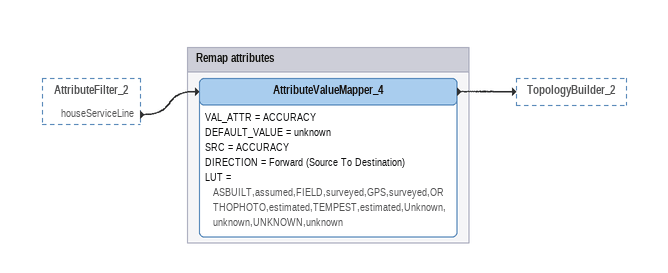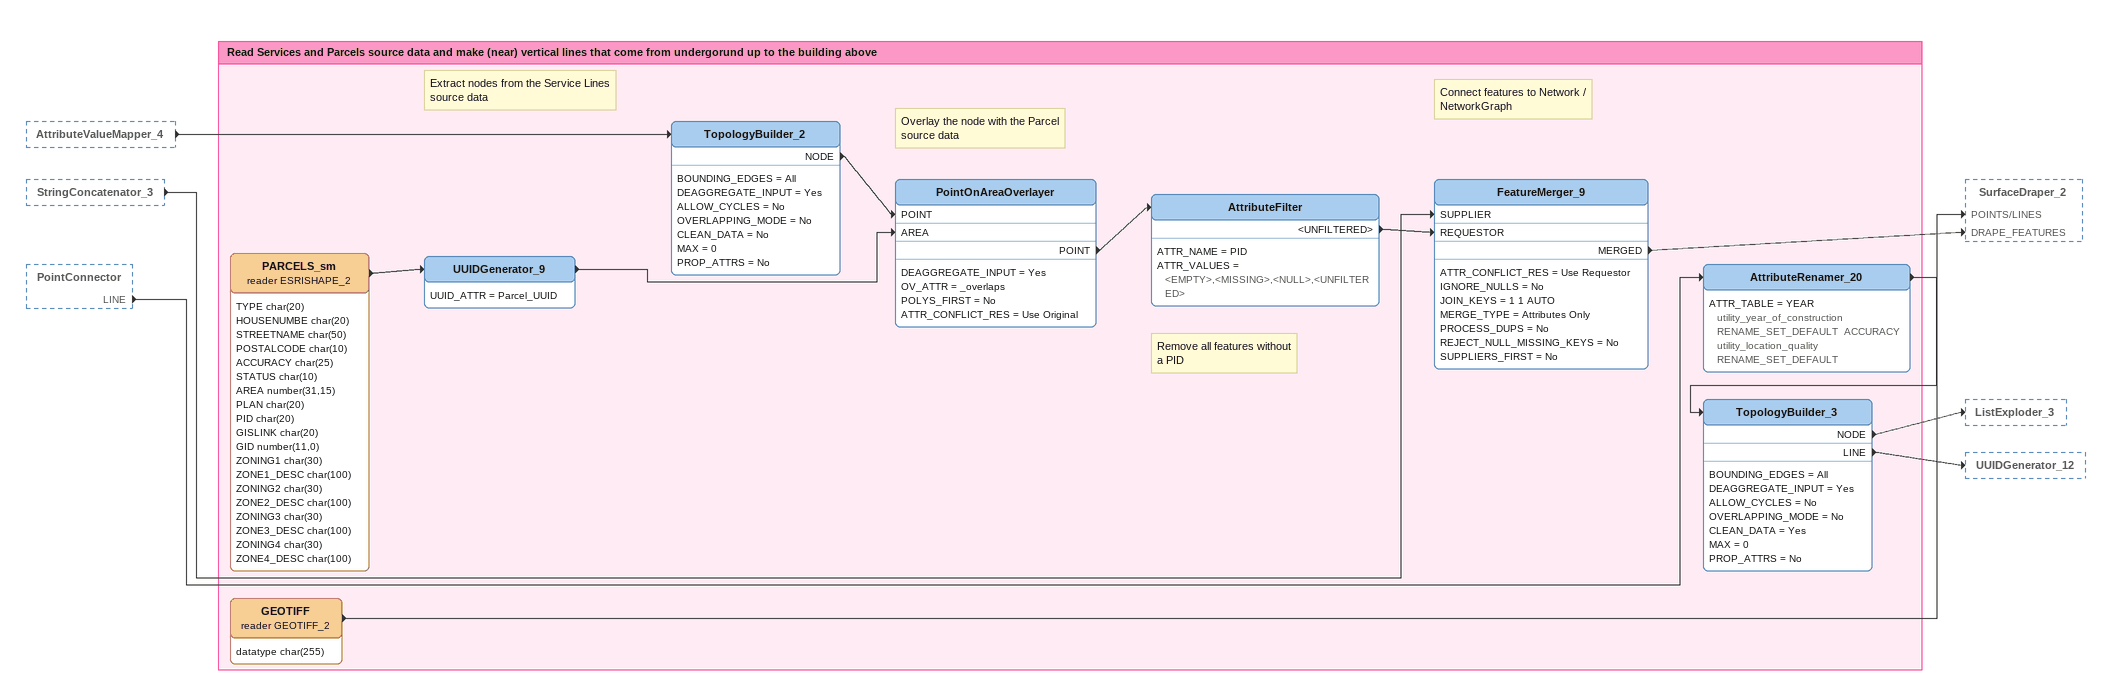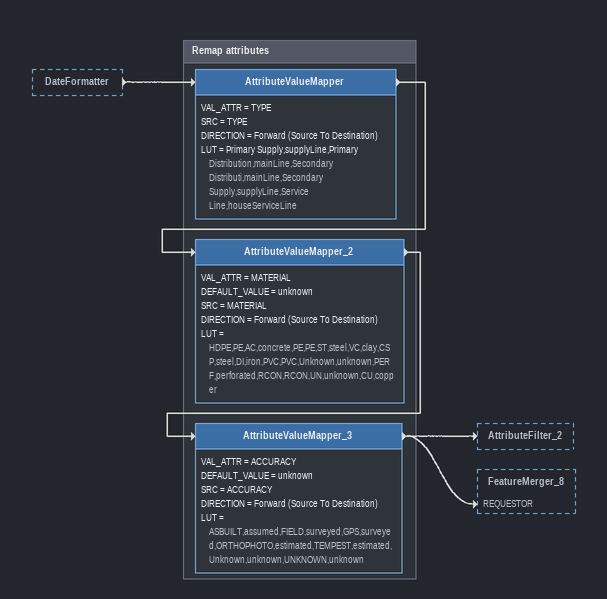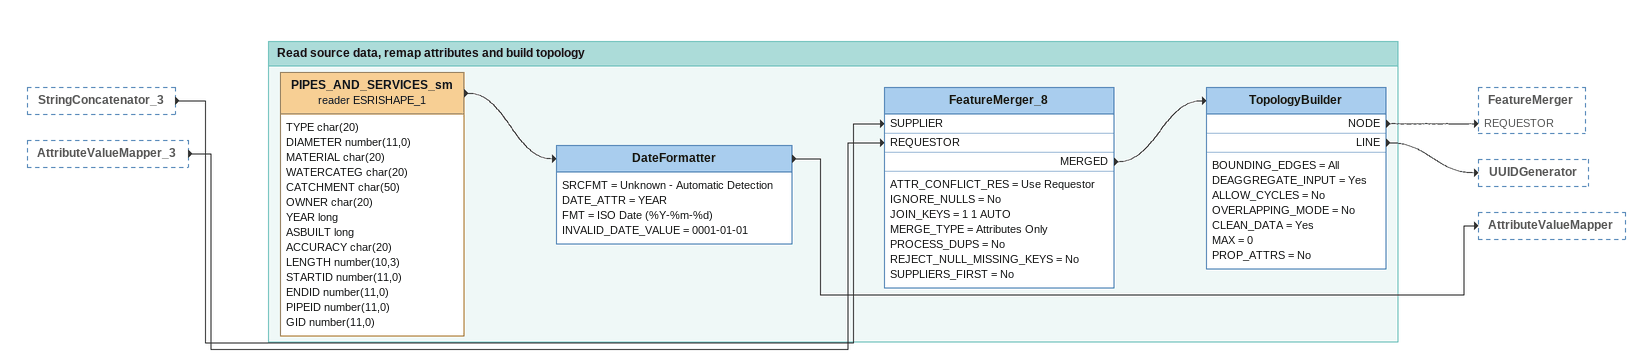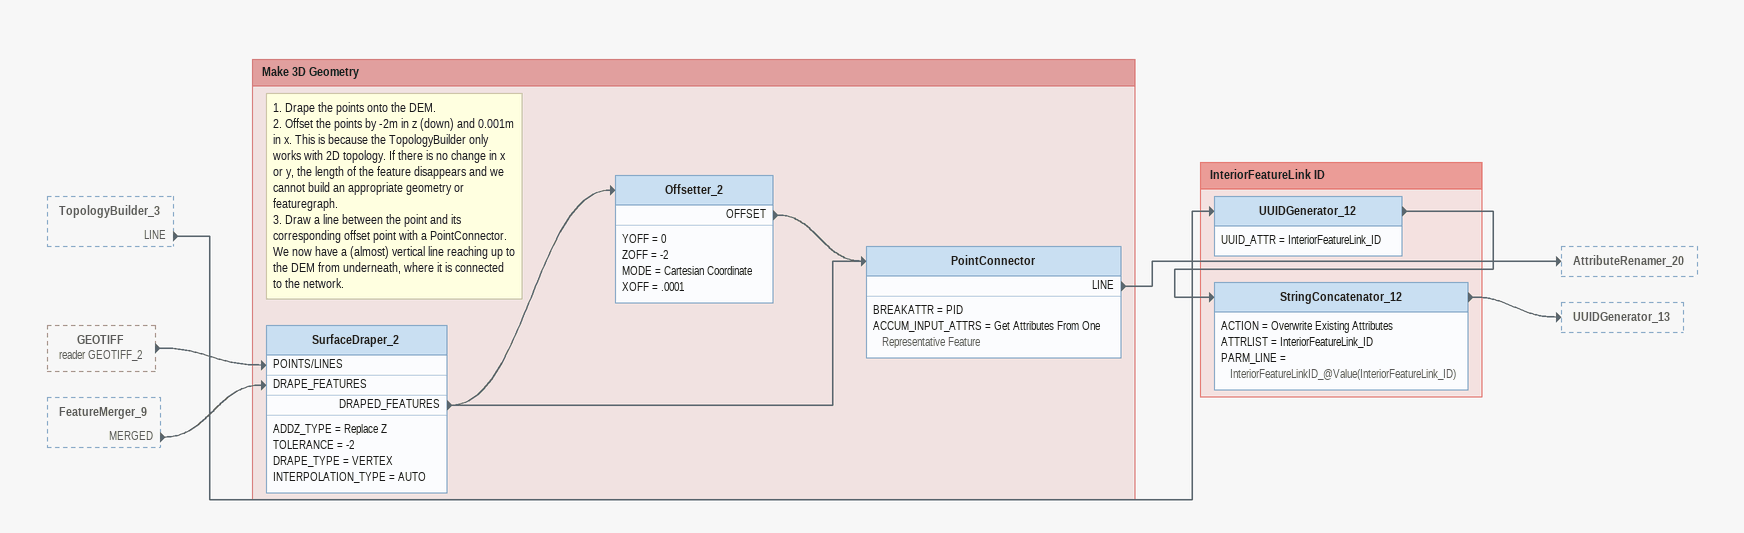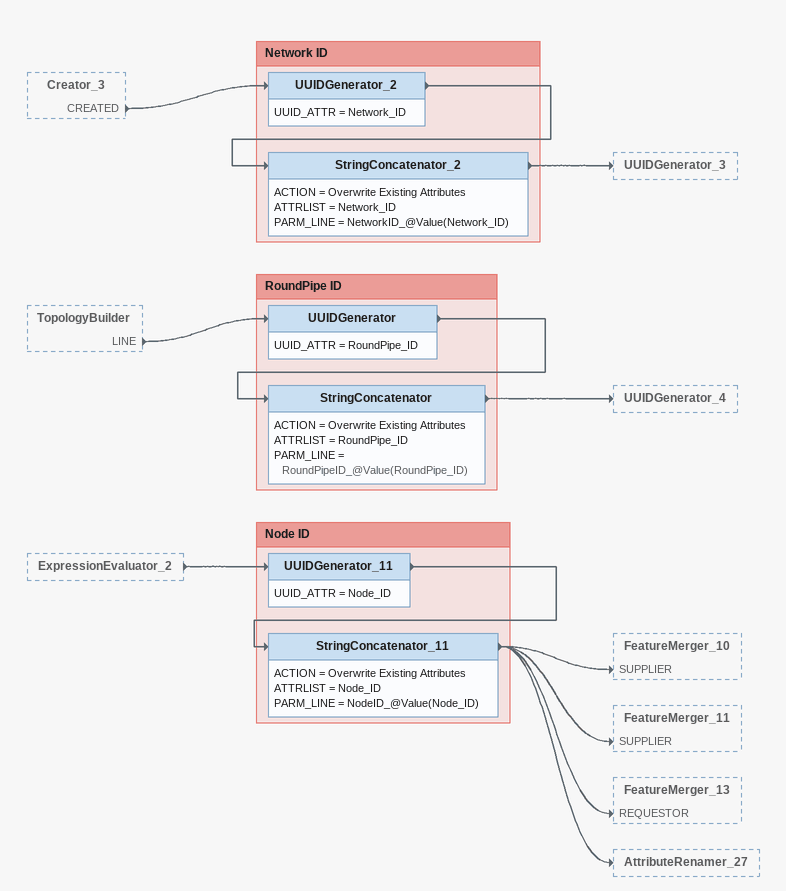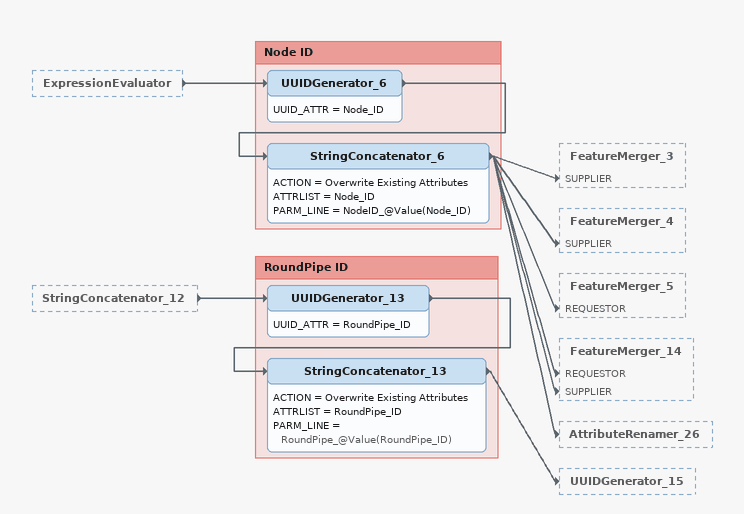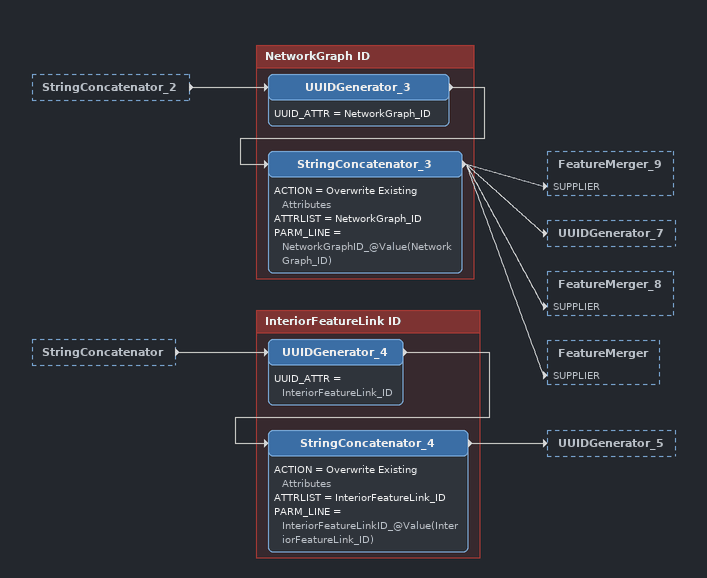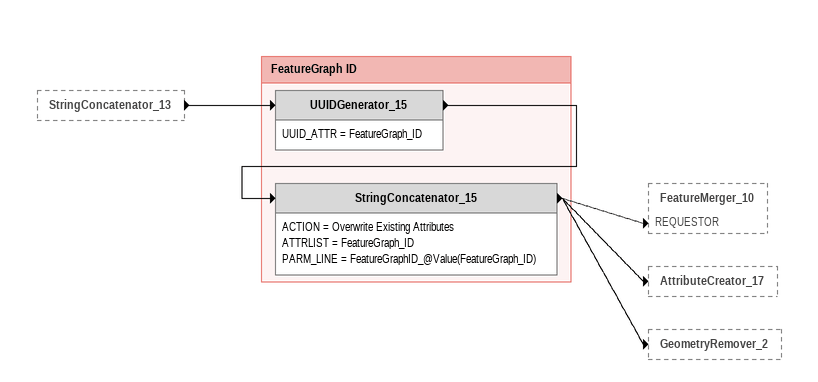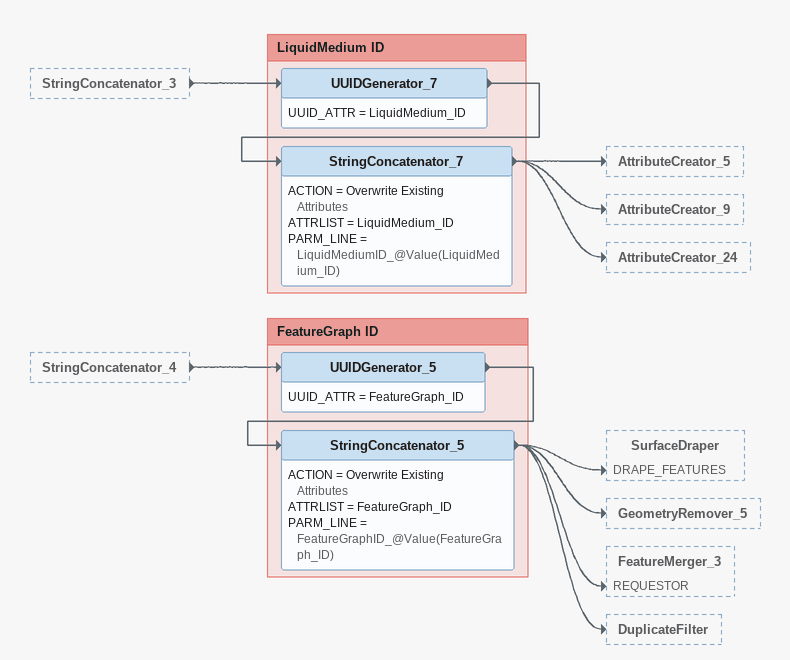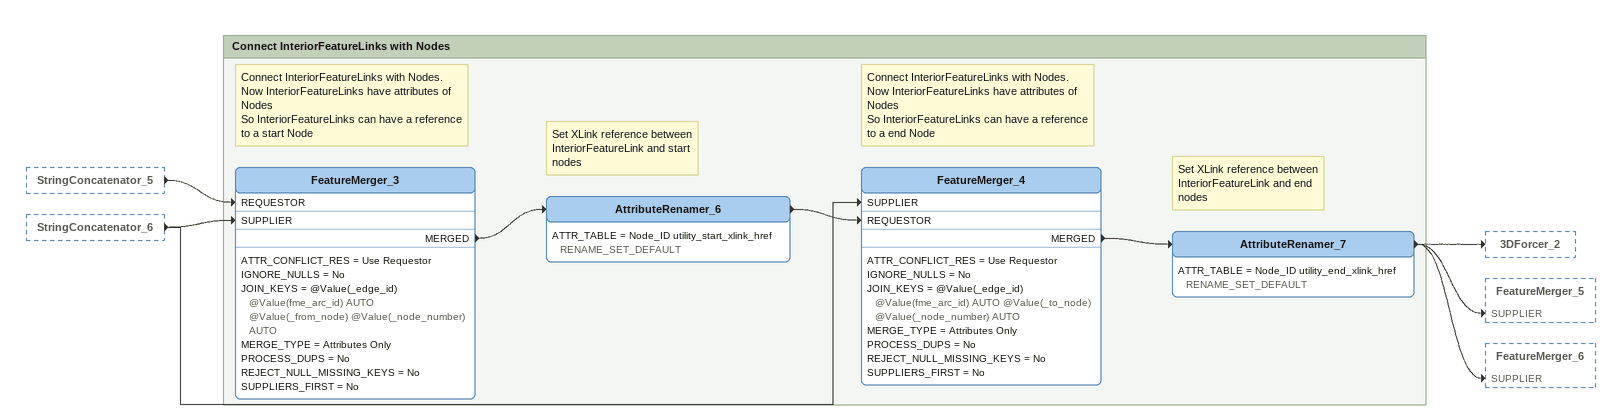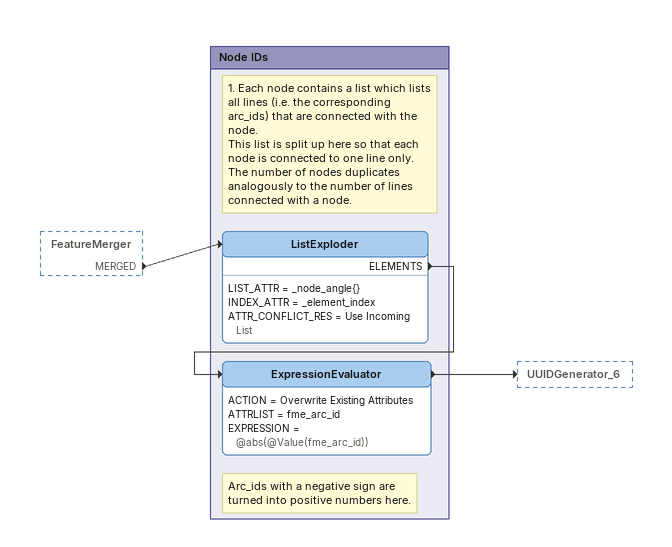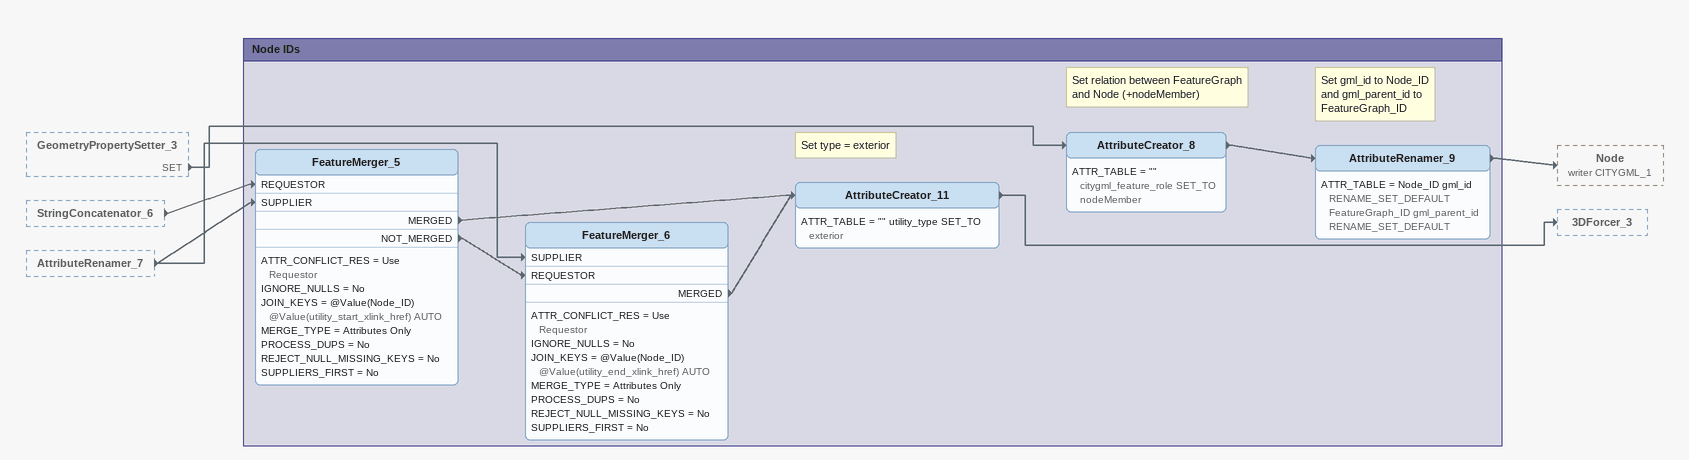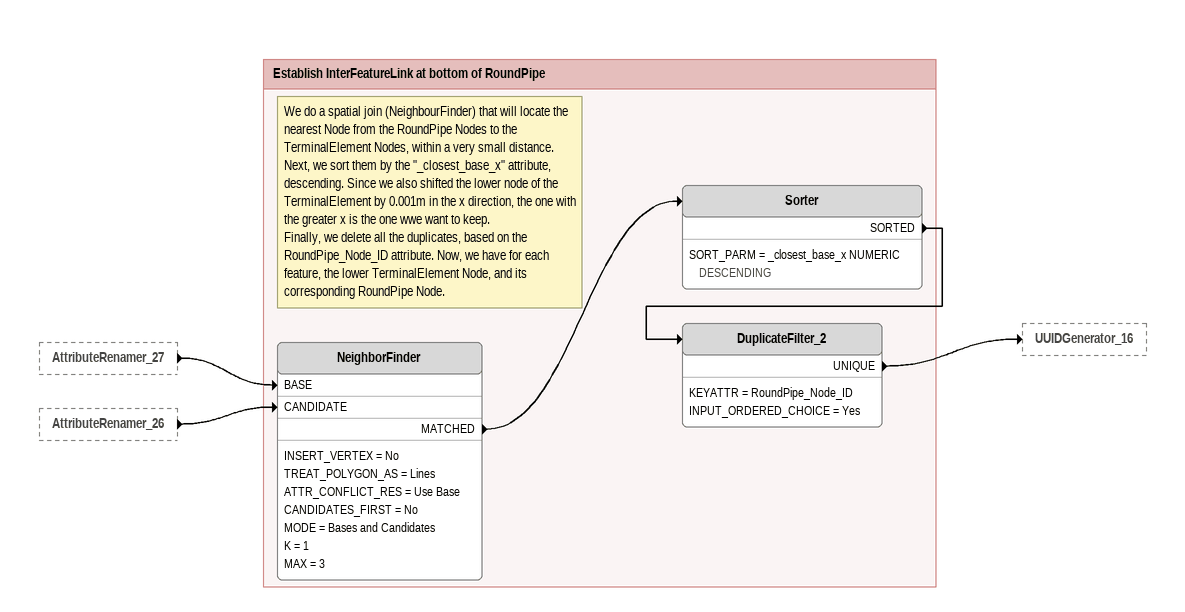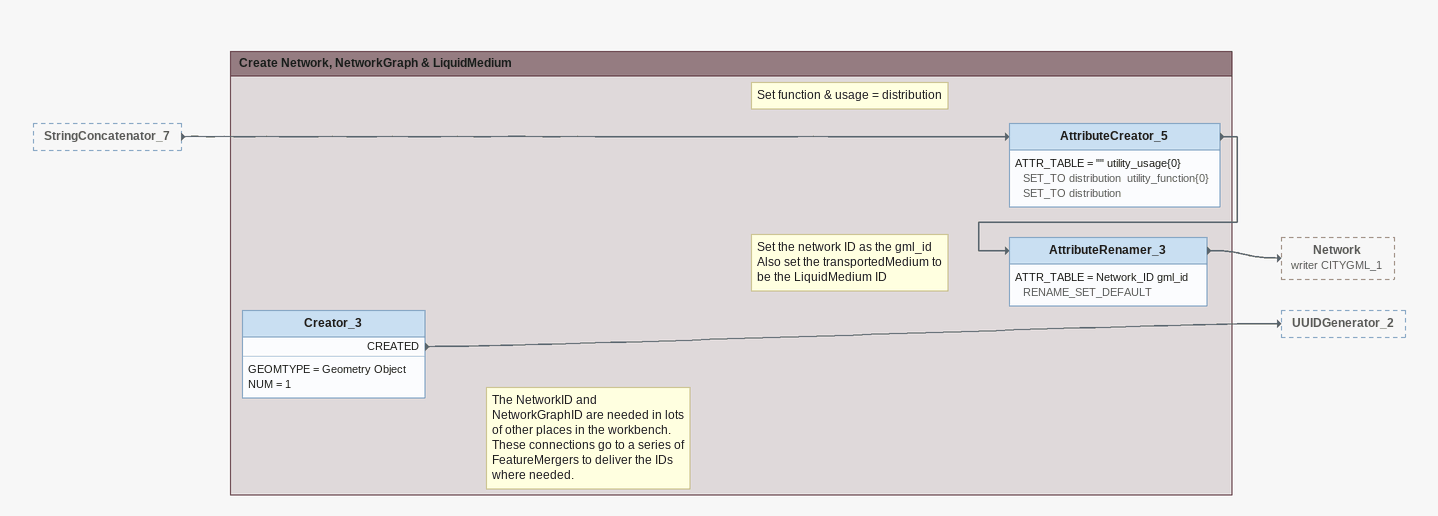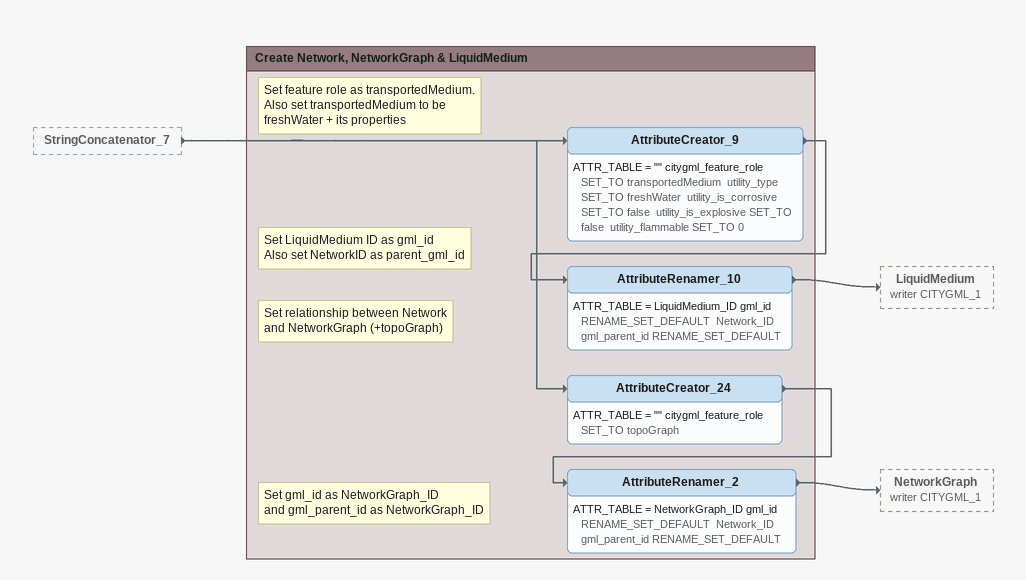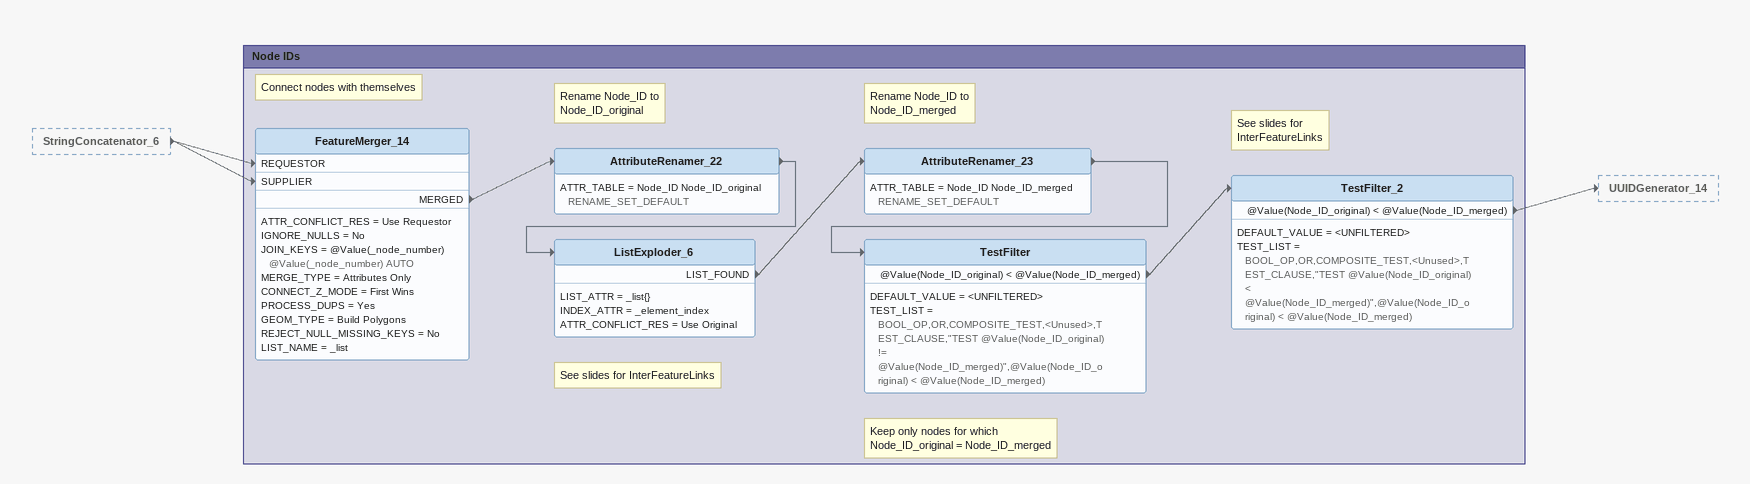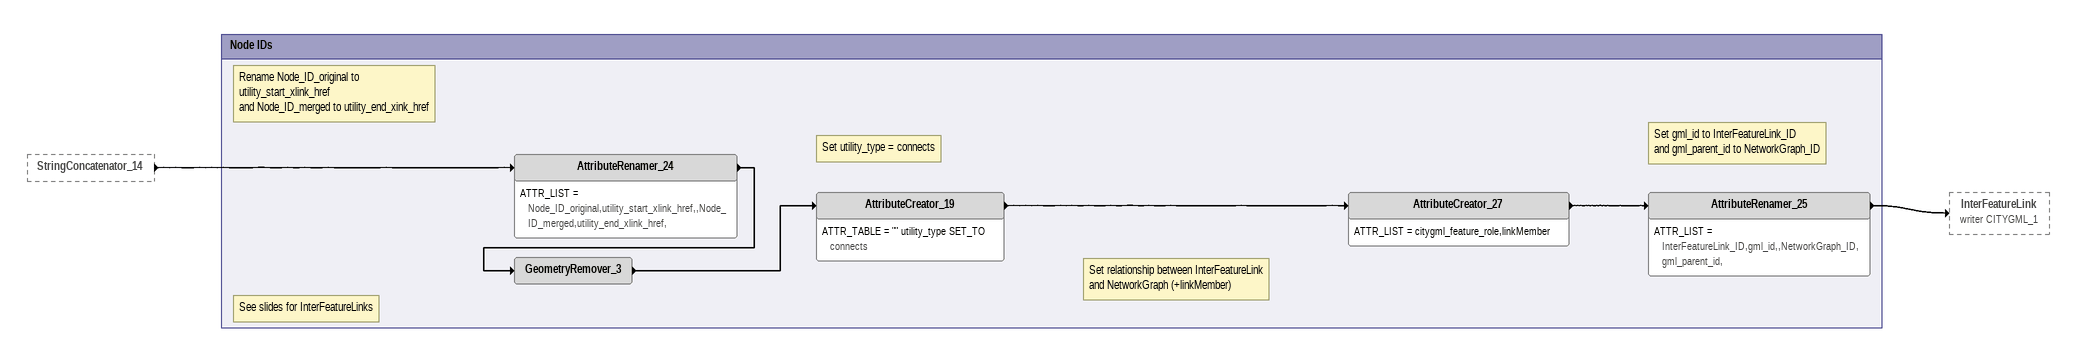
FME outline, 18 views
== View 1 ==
AttributeFilter_2 [outside]
    houseServiceLine -> AttributeValueMapper_4

Bookmark: Remap attributes
AttributeValueMapper_4
    VAL_ATTR = ACCURACY
    DEFAULT_VALUE = unknown
    SRC = ACCURACY
    DIRECTION = Forward (Source To Destination)
    LUT = ASBUILT,assumed,FIELD,surveyed,GPS,surveyed,ORTHOPHOTO,estimated,TEMPEST,estimated,Unknown,unknown,UNKNOWN,unknown
    -> TopologyBuilder_2

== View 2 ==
AttributeValueMapper_4 [outside]
    -> TopologyBuilder_2
StringConcatenator_3 [outside]
    -> FeatureMerger_9 [SUPPLIER]
PointConnector [outside]
    LINE -> AttributeRenamer_20

Bookmark: Read Services and Parcels source data and make (near) vertical lines that come from undergorund up to the building above
PARCELS_sm (reader ESRISHAPE_2)
    attributes: TYPE char(20), HOUSENUMBE char(20), STREETNAME char(50), POSTALCODE char(10), ACCURACY char(25), STATUS char(10), AREA number(31,15), PLAN char(20), PID char(20), GISLINK char(20), GID number(11,0), ZONING1 char(30), ZONE1_DESC char(100), ZONING2 char(30), ZONE2_DESC char(100), ZONING3 char(30), ZONE3_DESC char(100), ZONING4 char(30), ZONE4_DESC char(100)
    -> UUIDGenerator_9
UUIDGenerator_9
    UUID_ATTR = Parcel_UUID
    -> PointOnAreaOverlayer [AREA]
GEOTIFF (reader GEOTIFF_2)
    attributes: datatype char(255)
    -> SurfaceDraper_2 [POINTS/LINES]
Note: Extract nodes from the Service Lines source data
TopologyBuilder_2
    BOUNDING_EDGES = All
    DEAGGREGATE_INPUT = Yes
    ALLOW_CYCLES = No
    OVERLAPPING_MODE = No
    CLEAN_DATA = No
    MAX = 0
    PROP_ATTRS = No
    NODE -> PointOnAreaOverlayer [POINT]
Note: Overlay the node with the Parcel / source data
PointOnAreaOverlayer
    DEAGGREGATE_INPUT = Yes
    OV_ATTR = _overlaps
    POLYS_FIRST = No
    ATTR_CONFLICT_RES = Use Original
    POINT -> AttributeFilter
Note: Remove all features without / a PID
AttributeFilter
    ATTR_NAME = PID
    ATTR_VALUES = <EMPTY>,<MISSING>,<NULL>,<UNFILTERED>
    <UNFILTERED> -> FeatureMerger_9 [REQUESTOR]
Note: Connect features to Network / NetworkGraph
FeatureMerger_9
    ATTR_CONFLICT_RES = Use Requestor
    IGNORE_NULLS = No
    JOIN_KEYS = 1 1 AUTO
    MERGE_TYPE = Attributes Only
    PROCESS_DUPS = No
    REJECT_NULL_MISSING_KEYS = No
    SUPPLIERS_FIRST = No
    MERGED -> SurfaceDraper_2 [DRAPE_FEATURES]
AttributeRenamer_20
    ATTR_TABLE = YEAR utility_year_of_construction RENAME_SET_DEFAULT  ACCURACY utility_location_quality RENAME_SET_DEFAULT
    -> TopologyBuilder_3
TopologyBuilder_3
    BOUNDING_EDGES = All
    DEAGGREGATE_INPUT = Yes
    ALLOW_CYCLES = No
    OVERLAPPING_MODE = No
    CLEAN_DATA = Yes
    MAX = 0
    PROP_ATTRS = No
    NODE -> ListExploder_3
    LINE -> UUIDGenerator_12

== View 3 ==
DateFormatter [outside]
    -> AttributeValueMapper

Bookmark: Remap attributes
AttributeValueMapper
    VAL_ATTR = TYPE
    SRC = TYPE
    DIRECTION = Forward (Source To Destination)
    LUT = Primary Supply,supplyLine,Primary Distribution,mainLine,Secondary Distributi,mainLine,Secondary Supply,supplyLine,Service Line,houseServiceLine
    -> AttributeValueMapper_2
AttributeValueMapper_2
    VAL_ATTR = MATERIAL
    DEFAULT_VALUE = unknown
    SRC = MATERIAL
    DIRECTION = Forward (Source To Destination)
    LUT = HDPE,PE,AC,concrete,PE,PE,ST,steel,VC,clay,CSP,steel,DI,iron,PVC,PVC,Unknown,unknown,PERF,perforated,RCON,RCON,UN,unknown,CU,copper
    -> AttributeValueMapper_3
AttributeValueMapper_3
    VAL_ATTR = ACCURACY
    DEFAULT_VALUE = unknown
    SRC = ACCURACY
    DIRECTION = Forward (Source To Destination)
    LUT = ASBUILT,assumed,FIELD,surveyed,GPS,surveyed,ORTHOPHOTO,estimated,TEMPEST,estimated,Unknown,unknown,UNKNOWN,unknown
    -> AttributeFilter_2
    -> FeatureMerger_8 [REQUESTOR]

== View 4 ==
StringConcatenator_3 [outside]
    -> FeatureMerger_8 [SUPPLIER]
AttributeValueMapper_3 [outside]
    -> FeatureMerger_8 [REQUESTOR]

Bookmark: Read source data, remap attributes and build topology
PIPES_AND_SERVICES_sm (reader ESRISHAPE_1)
    attributes: TYPE char(20), DIAMETER number(11,0), MATERIAL char(20), WATERCATEG char(20), CATCHMENT char(50), OWNER char(20), YEAR long, ASBUILT long, ACCURACY char(20), LENGTH number(10,3), STARTID number(11,0), ENDID number(11,0), PIPEID number(11,0), GID number(11,0)
    -> DateFormatter
DateFormatter
    SRCFMT = Unknown - Automatic Detection
    DATE_ATTR = YEAR
    FMT = ISO Date (%Y-%m-%d)
    INVALID_DATE_VALUE = 0001-01-01
    -> AttributeValueMapper
FeatureMerger_8
    ATTR_CONFLICT_RES = Use Requestor
    IGNORE_NULLS = No
    JOIN_KEYS = 1 1 AUTO
    MERGE_TYPE = Attributes Only
    PROCESS_DUPS = No
    REJECT_NULL_MISSING_KEYS = No
    SUPPLIERS_FIRST = No
    MERGED -> TopologyBuilder
TopologyBuilder
    BOUNDING_EDGES = All
    DEAGGREGATE_INPUT = Yes
    ALLOW_CYCLES = No
    OVERLAPPING_MODE = No
    CLEAN_DATA = Yes
    MAX = 0
    PROP_ATTRS = No
    NODE -> FeatureMerger [REQUESTOR]
    LINE -> UUIDGenerator

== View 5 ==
TopologyBuilder_3 [outside]
    LINE -> UUIDGenerator_12
GEOTIFF (reader GEOTIFF_2) [outside]
    -> SurfaceDraper_2 [POINTS/LINES]
FeatureMerger_9 [outside]
    MERGED -> SurfaceDraper_2 [DRAPE_FEATURES]

Bookmark: Make 3D Geometry
Note: 1. Drape the points onto the DEM. / 2. Offset the points by -2m in z (down) and 0.001m in x. This is because the TopologyBuilder only works with 2D topology. If there is no change in x or y, the length of the feature disappears and we cannot build an appropriate geometry or featuregraph. / 3. Draw a line between the point and its corresponding offset point with a PointConnector. We now have a (almost) vertical line reaching up to the DEM from underneath, where it is connected to the network.
SurfaceDraper_2
    ADDZ_TYPE = Replace Z
    TOLERANCE = -2
    DRAPE_TYPE = VERTEX
    INTERPOLATION_TYPE = AUTO
    DRAPED_FEATURES -> Offsetter_2
    DRAPED_FEATURES -> PointConnector
Offsetter_2
    YOFF = 0
    ZOFF = -2
    MODE = Cartesian Coordinate
    XOFF = .0001
    OFFSET -> PointConnector
PointConnector
    BREAKATTR = PID
    ACCUM_INPUT_ATTRS = Get Attributes From One Representative Feature
    LINE -> AttributeRenamer_20

Bookmark: InteriorFeatureLink ID
UUIDGenerator_12
    UUID_ATTR = InteriorFeatureLink_ID
    -> StringConcatenator_12
StringConcatenator_12
    ACTION = Overwrite Existing Attributes
    ATTRLIST = InteriorFeatureLink_ID
    PARM_LINE = InteriorFeatureLinkID_@Value(InteriorFeatureLink_ID)
    -> UUIDGenerator_13

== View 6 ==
Creator_3 [outside]
    CREATED -> UUIDGenerator_2
TopologyBuilder [outside]
    LINE -> UUIDGenerator
ExpressionEvaluator_2 [outside]
    -> UUIDGenerator_11

Bookmark: Network ID
UUIDGenerator_2
    UUID_ATTR = Network_ID
    -> StringConcatenator_2
StringConcatenator_2
    ACTION = Overwrite Existing Attributes
    ATTRLIST = Network_ID
    PARM_LINE = NetworkID_@Value(Network_ID)
    -> UUIDGenerator_3

Bookmark: RoundPipe ID
UUIDGenerator
    UUID_ATTR = RoundPipe_ID
    -> StringConcatenator
StringConcatenator
    ACTION = Overwrite Existing Attributes
    ATTRLIST = RoundPipe_ID
    PARM_LINE = RoundPipeID_@Value(RoundPipe_ID)
    -> UUIDGenerator_4

Bookmark: Node ID
UUIDGenerator_11
    UUID_ATTR = Node_ID
    -> StringConcatenator_11
StringConcatenator_11
    ACTION = Overwrite Existing Attributes
    ATTRLIST = Node_ID
    PARM_LINE = NodeID_@Value(Node_ID)
    -> FeatureMerger_10 [SUPPLIER]
    -> FeatureMerger_11 [SUPPLIER]
    -> FeatureMerger_13 [REQUESTOR]
    -> AttributeRenamer_27

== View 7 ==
ExpressionEvaluator [outside]
    -> UUIDGenerator_6
StringConcatenator_12 [outside]
    -> UUIDGenerator_13

Bookmark: Node ID
UUIDGenerator_6
    UUID_ATTR = Node_ID
    -> StringConcatenator_6
StringConcatenator_6
    ACTION = Overwrite Existing Attributes
    ATTRLIST = Node_ID
    PARM_LINE = NodeID_@Value(Node_ID)
    -> FeatureMerger_3 [SUPPLIER]
    -> FeatureMerger_4 [SUPPLIER]
    -> FeatureMerger_5 [REQUESTOR]
    -> FeatureMerger_14 [REQUESTOR]
    -> FeatureMerger_14 [SUPPLIER]
    -> AttributeRenamer_26

Bookmark: RoundPipe ID
UUIDGenerator_13
    UUID_ATTR = RoundPipe_ID
    -> StringConcatenator_13
StringConcatenator_13
    ACTION = Overwrite Existing Attributes
    ATTRLIST = RoundPipe_ID
    PARM_LINE = RoundPipe_@Value(RoundPipe_ID)
    -> UUIDGenerator_15

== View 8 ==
StringConcatenator_2 [outside]
    -> UUIDGenerator_3
StringConcatenator [outside]
    -> UUIDGenerator_4

Bookmark: NetworkGraph ID
UUIDGenerator_3
    UUID_ATTR = NetworkGraph_ID
    -> StringConcatenator_3
StringConcatenator_3
    ACTION = Overwrite Existing Attributes
    ATTRLIST = NetworkGraph_ID
    PARM_LINE = NetworkGraphID_@Value(NetworkGraph_ID)
    -> FeatureMerger_9 [SUPPLIER]
    -> UUIDGenerator_7
    -> FeatureMerger_8 [SUPPLIER]
    -> FeatureMerger [SUPPLIER]

Bookmark: InteriorFeatureLink ID
UUIDGenerator_4
    UUID_ATTR = InteriorFeatureLink_ID
    -> StringConcatenator_4
StringConcatenator_4
    ACTION = Overwrite Existing Attributes
    ATTRLIST = InteriorFeatureLink_ID
    PARM_LINE = InteriorFeatureLinkID_@Value(InteriorFeatureLink_ID)
    -> UUIDGenerator_5

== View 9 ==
StringConcatenator_13 [outside]
    -> UUIDGenerator_15

Bookmark: FeatureGraph ID
UUIDGenerator_15
    UUID_ATTR = FeatureGraph_ID
    -> StringConcatenator_15
StringConcatenator_15
    ACTION = Overwrite Existing Attributes
    ATTRLIST = FeatureGraph_ID
    PARM_LINE = FeatureGraphID_@Value(FeatureGraph_ID)
    -> FeatureMerger_10 [REQUESTOR]
    -> AttributeCreator_17
    -> GeometryRemover_2

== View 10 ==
StringConcatenator_3 [outside]
    -> UUIDGenerator_7
StringConcatenator_4 [outside]
    -> UUIDGenerator_5

Bookmark: LiquidMedium ID
UUIDGenerator_7
    UUID_ATTR = LiquidMedium_ID
    -> StringConcatenator_7
StringConcatenator_7
    ACTION = Overwrite Existing Attributes
    ATTRLIST = LiquidMedium_ID
    PARM_LINE = LiquidMediumID_@Value(LiquidMedium_ID)
    -> AttributeCreator_5
    -> AttributeCreator_9
    -> AttributeCreator_24

Bookmark: FeatureGraph ID
UUIDGenerator_5
    UUID_ATTR = FeatureGraph_ID
    -> StringConcatenator_5
StringConcatenator_5
    ACTION = Overwrite Existing Attributes
    ATTRLIST = FeatureGraph_ID
    PARM_LINE = FeatureGraphID_@Value(FeatureGraph_ID)
    -> SurfaceDraper [DRAPE_FEATURES]
    -> GeometryRemover_5
    -> FeatureMerger_3 [REQUESTOR]
    -> DuplicateFilter

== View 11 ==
StringConcatenator_5 [outside]
    -> FeatureMerger_3 [REQUESTOR]
StringConcatenator_6 [outside]
    -> FeatureMerger_3 [SUPPLIER]
    -> FeatureMerger_4 [SUPPLIER]

Bookmark: Connect InteriorFeatureLinks with Nodes
Note: Connect InteriorFeatureLinks with Nodes. / Now InteriorFeatureLinks have attributes of Nodes / So InteriorFeatureLinks can have a reference to a start Node
FeatureMerger_3
    ATTR_CONFLICT_RES = Use Requestor
    IGNORE_NULLS = No
    JOIN_KEYS = @Value(_edge_id) @Value(fme_arc_id) AUTO @Value(_from_node) @Value(_node_number) AUTO
    MERGE_TYPE = Attributes Only
    PROCESS_DUPS = No
    REJECT_NULL_MISSING_KEYS = No
    SUPPLIERS_FIRST = No
    MERGED -> AttributeRenamer_6
Note: Set XLink reference between / InteriorFeatureLink and start / nodes
AttributeRenamer_6
    ATTR_TABLE = Node_ID utility_start_xlink_href RENAME_SET_DEFAULT
    -> FeatureMerger_4 [REQUESTOR]
Note: Connect InteriorFeatureLinks with Nodes. / Now InteriorFeatureLinks have attributes of Nodes / So InteriorFeatureLinks can have a reference to a end Node
FeatureMerger_4
    ATTR_CONFLICT_RES = Use Requestor
    IGNORE_NULLS = No
    JOIN_KEYS = @Value(_edge_id) @Value(fme_arc_id) AUTO @Value(_to_node) @Value(_node_number) AUTO
    MERGE_TYPE = Attributes Only
    PROCESS_DUPS = No
    REJECT_NULL_MISSING_KEYS = No
    SUPPLIERS_FIRST = No
    MERGED -> AttributeRenamer_7
Note: Set XLink reference between / InteriorFeatureLink and end / nodes
AttributeRenamer_7
    ATTR_TABLE = Node_ID utility_end_xlink_href RENAME_SET_DEFAULT
    -> 3DForcer_2
    -> FeatureMerger_5 [SUPPLIER]
    -> FeatureMerger_6 [SUPPLIER]

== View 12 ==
FeatureMerger [outside]
    MERGED -> ListExploder

Bookmark: Node IDs
Note: 1. Each node contains a list which lists all lines (i.e. the corresponding arc_ids) that are connected with the node. / This list is split up here so that each node is connected to one line only. / The number of nodes duplicates analogously to the number of lines connected with a node.
ListExploder
    LIST_ATTR = _node_angle{}
    INDEX_ATTR = _element_index
    ATTR_CONFLICT_RES = Use Incoming List
    ELEMENTS -> ExpressionEvaluator
Note: Arc_ids with a negative sign are / turned into positive numbers here.
ExpressionEvaluator
    ACTION = Overwrite Existing Attributes
    ATTRLIST = fme_arc_id
    EXPRESSION = @abs(@Value(fme_arc_id))
    -> UUIDGenerator_6

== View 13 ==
GeometryPropertySetter_3 [outside]
    SET -> AttributeCreator_8
StringConcatenator_6 [outside]
    -> FeatureMerger_5 [REQUESTOR]
AttributeRenamer_7 [outside]
    -> FeatureMerger_5 [SUPPLIER]
    -> FeatureMerger_6 [SUPPLIER]

Bookmark: Node IDs
FeatureMerger_5
    ATTR_CONFLICT_RES = Use Requestor
    IGNORE_NULLS = No
    JOIN_KEYS = @Value(Node_ID) @Value(utility_start_xlink_href) AUTO
    MERGE_TYPE = Attributes Only
    PROCESS_DUPS = No
    REJECT_NULL_MISSING_KEYS = No
    SUPPLIERS_FIRST = No
    MERGED -> AttributeCreator_11
    NOT_MERGED -> FeatureMerger_6 [REQUESTOR]
FeatureMerger_6
    ATTR_CONFLICT_RES = Use Requestor
    IGNORE_NULLS = No
    JOIN_KEYS = @Value(Node_ID) @Value(utility_end_xlink_href) AUTO
    MERGE_TYPE = Attributes Only
    PROCESS_DUPS = No
    REJECT_NULL_MISSING_KEYS = No
    SUPPLIERS_FIRST = No
    MERGED -> AttributeCreator_11
Note: Set type = exterior
AttributeCreator_11
    ATTR_TABLE = "" utility_type SET_TO exterior
    -> 3DForcer_3
Note: Set relation between FeatureGraph / and Node (+nodeMember)
AttributeCreator_8
    ATTR_TABLE = "" citygml_feature_role SET_TO nodeMember
    -> AttributeRenamer_9
Note: Set gml_id to Node_ID / and gml_parent_id to FeatureGraph_ID
AttributeRenamer_9
    ATTR_TABLE = Node_ID gml_id RENAME_SET_DEFAULT  FeatureGraph_ID gml_parent_id RENAME_SET_DEFAULT
    -> Node (writer CITYGML_1)

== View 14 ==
AttributeRenamer_27 [outside]
    -> NeighborFinder [BASE]
AttributeRenamer_26 [outside]
    -> NeighborFinder [CANDIDATE]

Bookmark: Establish InterFeatureLink at bottom of RoundPipe
Note: We do a spatial join (NeighbourFinder) that will locate the nearest Node from the RoundPipe Nodes to the TerminalElement Nodes, within a very small distance. / Next, we sort them by the "_closest_base_x" attribute, descending. Since we also shifted the lower node of the TerminalElement by 0.001m in the x direction, the one with the greater x is the one wwe want to keep. / Finally, we delete all the duplicates, based on the RoundPipe_Node_ID attribute. Now, we have for each feature, the lower TerminalElement Node, and its corresponding RoundPipe Node.
NeighborFinder
    INSERT_VERTEX = No
    TREAT_POLYGON_AS = Lines
    ATTR_CONFLICT_RES = Use Base
    CANDIDATES_FIRST = No
    MODE = Bases and Candidates
    K = 1
    MAX = 3
    MATCHED -> Sorter
Sorter
    SORT_PARM = _closest_base_x NUMERIC DESCENDING
    SORTED -> DuplicateFilter_2
DuplicateFilter_2
    KEYATTR = RoundPipe_Node_ID
    INPUT_ORDERED_CHOICE = Yes
    UNIQUE -> UUIDGenerator_16

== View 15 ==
StringConcatenator_7 [outside]
    -> AttributeCreator_5

Bookmark: Create Network, NetworkGraph & LiquidMedium
Note: The NetworkID and NetworkGraphID are needed in lots of other places in the workbench. These connections go to a series of FeatureMergers to deliver the IDs where needed.
Creator_3
    GEOMTYPE = Geometry Object
    NUM = 1
    CREATED -> UUIDGenerator_2
Note: Set function & usage = distribution
AttributeCreator_5
    ATTR_TABLE = "" utility_usage{0} SET_TO distribution  utility_function{0} SET_TO distribution
    -> AttributeRenamer_3
Note: Set the network ID as the gml_id / Also set the transportedMedium to be the LiquidMedium ID
AttributeRenamer_3
    ATTR_TABLE = Network_ID gml_id RENAME_SET_DEFAULT
    -> Network (writer CITYGML_1)

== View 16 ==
StringConcatenator_7 [outside]
    -> AttributeCreator_9
    -> AttributeCreator_24

Bookmark: Create Network, NetworkGraph & LiquidMedium
Note: Set feature role as transportedMedium. / Also set transportedMedium to be freshWater + its properties
AttributeCreator_9
    ATTR_TABLE = "" citygml_feature_role SET_TO transportedMedium  utility_type SET_TO freshWater  utility_is_corrosive SET_TO false  utility_is_explosive SET_TO false  utility_flammable SET_TO 0
    -> AttributeRenamer_10
Note: Set LiquidMedium ID as gml_id / Also set NetworkID as parent_gml_id
AttributeRenamer_10
    ATTR_TABLE = LiquidMedium_ID gml_id RENAME_SET_DEFAULT  Network_ID gml_parent_id RENAME_SET_DEFAULT
    -> LiquidMedium (writer CITYGML_1)
Note: Set relationship between Network / and NetworkGraph (+topoGraph)
AttributeCreator_24
    ATTR_TABLE = "" citygml_feature_role SET_TO topoGraph
    -> AttributeRenamer_2
Note: Set gml_id as NetworkGraph_ID / and gml_parent_id as NetworkGraph_ID
AttributeRenamer_2
    ATTR_TABLE = NetworkGraph_ID gml_id RENAME_SET_DEFAULT  Network_ID gml_parent_id RENAME_SET_DEFAULT
    -> NetworkGraph (writer CITYGML_1)

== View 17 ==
StringConcatenator_6 [outside]
    -> FeatureMerger_14 [REQUESTOR]
    -> FeatureMerger_14 [SUPPLIER]

Bookmark: Node IDs
Note: Connect nodes with themselves
FeatureMerger_14
    ATTR_CONFLICT_RES = Use Requestor
    IGNORE_NULLS = No
    JOIN_KEYS = @Value(_node_number) @Value(_node_number) AUTO
    MERGE_TYPE = Attributes Only
    CONNECT_Z_MODE = First Wins
    PROCESS_DUPS = Yes
    GEOM_TYPE = Build Polygons
    REJECT_NULL_MISSING_KEYS = No
    LIST_NAME = _list
    MERGED -> AttributeRenamer_22
Note: Rename Node_ID to / Node_ID_original
AttributeRenamer_22
    ATTR_TABLE = Node_ID Node_ID_original RENAME_SET_DEFAULT
    -> ListExploder_6
Note: See slides for InterFeatureLinks
ListExploder_6
    LIST_ATTR = _list{}
    INDEX_ATTR = _element_index
    ATTR_CONFLICT_RES = Use Original
    LIST_FOUND -> AttributeRenamer_23
Note: Rename Node_ID to / Node_ID_merged
AttributeRenamer_23
    ATTR_TABLE = Node_ID Node_ID_merged RENAME_SET_DEFAULT
    -> TestFilter
Note: Keep only nodes for which / Node_ID_original = Node_ID_merged
TestFilter
    DEFAULT_VALUE = <UNFILTERED>
    TEST_LIST = BOOL_OP,OR,COMPOSITE_TEST,<Unused>,TEST_CLAUSE,"TEST @Value(Node_ID_original) != @Value(Node_ID_merged)",@Value(Node_ID_original) < @Value(Node_ID_merged)
    @Value(Node_ID_original) < @Value(Node_ID_merged) -> TestFilter_2
Note: See slides for / InterFeatureLinks
TestFilter_2
    DEFAULT_VALUE = <UNFILTERED>
    TEST_LIST = BOOL_OP,OR,COMPOSITE_TEST,<Unused>,TEST_CLAUSE,"TEST @Value(Node_ID_original) < @Value(Node_ID_merged)",@Value(Node_ID_original) < @Value(Node_ID_merged)
    @Value(Node_ID_original) < @Value(Node_ID_merged) -> UUIDGenerator_14

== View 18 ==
StringConcatenator_14 [outside]
    -> AttributeRenamer_24

Bookmark: Node IDs
Note: Rename Node_ID_original to utility_start_xlink_href / and Node_ID_merged to utility_end_xink_href
AttributeRenamer_24
    ATTR_LIST = Node_ID_original,utility_start_xlink_href,,Node_ID_merged,utility_end_xlink_href,
    -> GeometryRemover_3
Note: See slides for InterFeatureLinks
GeometryRemover_3
    -> AttributeCreator_19
Note: Set utility_type = connects
AttributeCreator_19
    ATTR_TABLE = "" utility_type SET_TO connects
    -> AttributeCreator_27
Note: Set relationship between InterFeatureLink / and NetworkGraph (+linkMember)
AttributeCreator_27
    ATTR_LIST = citygml_feature_role,linkMember
    -> AttributeRenamer_25
Note: Set gml_id to InterFeatureLink_ID / and gml_parent_id to NetworkGraph_ID
AttributeRenamer_25
    ATTR_LIST = InterFeatureLink_ID,gml_id,,NetworkGraph_ID,gml_parent_id,
    -> InterFeatureLink (writer CITYGML_1)
